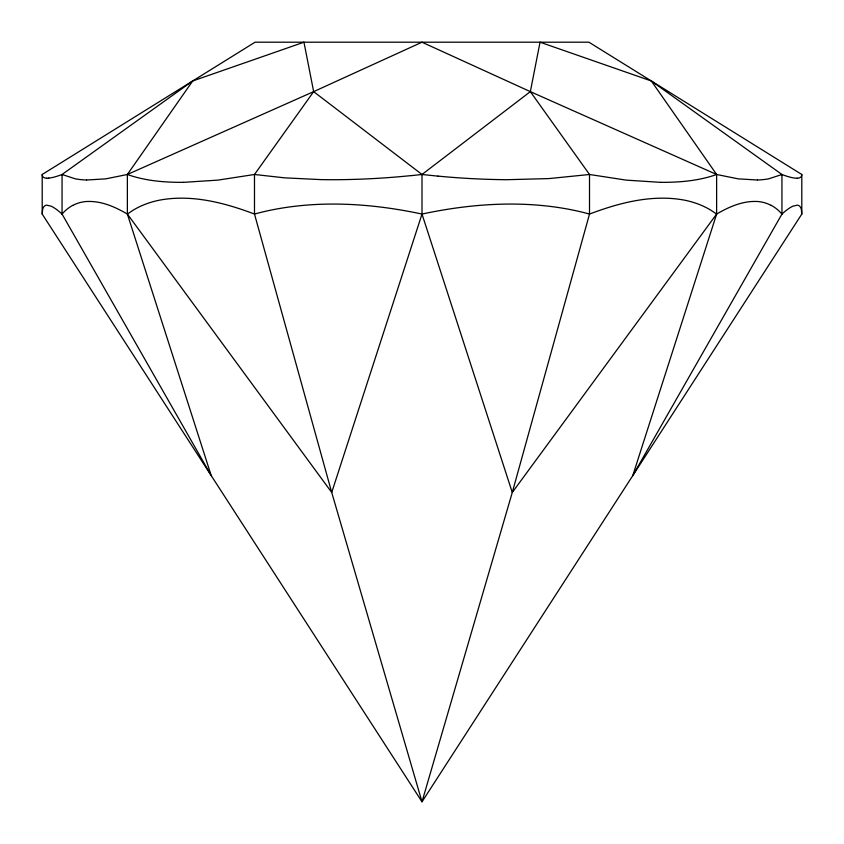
<?xml version="1.0" encoding="UTF-8"?>
<svg xmlns="http://www.w3.org/2000/svg" width="844" height="844" viewBox="0 0 844 844"><rect width="100%" height="100%" fill="white"/><g stroke="black" fill="none" stroke-linecap="round" stroke-linejoin="round"><path stroke-width="1.27" d="M42.2 214.059L42.2 174.486L255.057 42.2L588.943 42.2L801.8 174.486L801.8 214.059L422 801.8L42.2 214.059L42.622 209.628A335.469 35.954 58.7 0 1 46.768 205.166L51.125 206.189A267.411 28.664 58.7 0 1 62.045 214.038M411.344 175.626L422 174.486L530.348 91.637L540.044 42.2L651.304 80.961L781.945 174.486L781.945 214.059L632.757 475.657L716.63 214.059L716.63 174.486L651.304 80.961M192.696 80.961L127.37 174.486L127.37 214.059L211.243 475.657L62.055 214.059L62.055 174.486L192.696 80.961L303.956 42.2L313.651 91.637L422 174.486L422 214.059L331.724 492.463L422 801.8L512.276 492.463L589.513 214.059L589.513 174.486L530.348 91.637L422 42.2L313.651 91.637L127.37 174.486L105.785 178.854L86.816 179.994M313.651 91.637L254.487 174.486L254.487 214.059L331.724 492.463L127.37 214.059C115.195 206.959 101.491 200.809 87.08 201.494M756.92 201.494C742.509 200.809 728.805 206.959 716.63 214.059L512.276 492.463L422 214.059C372.014 203.393 319.697 199.859 269.373 210.441A245.709 209.017 12.1 0 0 254.487 214.059C224.567 202.75 191.894 194.173 159.811 200.102A125.218 91.753 38.4 0 0 133.152 210.177L127.37 214.059M781.945 174.486L768.842 178.791A292.836 75.095 31.2 0 1 757.448 179.994M757.184 179.994L738.215 178.854L716.63 174.486C698.737 180.901 679.515 182.431 660.63 182.346M422 214.059C470.34 203.742 520.79 200.112 569.605 209.428A247.25 210.335 -12.1 0 1 589.513 214.059C619.433 202.75 652.106 194.173 684.189 200.102A125.218 91.753 -38.4 0 1 710.848 210.177L716.63 214.059M48.762 178.105L46.8 178.179M183.433 182.346L217.805 180.131L254.487 174.486L284.713 177.852L321.036 179.614A445.199 290.241 -6.4 0 0 336.83 179.709L337.262 179.709A519.609 338.75 -6.4 0 0 411.344 175.573M797.2 178.179L796.588 178.179A430.904 30.658 34.4 0 1 782.061 174.571M183.37 182.346C164.485 182.431 145.263 180.901 127.37 174.486M660.567 182.346L626.195 180.131L589.513 174.486L549.001 178.58L506.738 179.709A514.545 335.448 6.4 0 1 437.962 176.101M437.962 176.143L422 174.486M530.348 91.637L716.63 174.486M62.055 174.486L75.158 178.791A292.836 75.095 -31.2 0 0 86.552 179.994M801.8 214.059L801.378 209.628A335.469 35.954 -58.7 0 0 797.232 205.166L792.875 206.189A267.411 28.664 -58.7 0 0 781.955 214.038M62.076 214.091A251.301 96.258 54.1 0 1 72.784 205.335M61.992 174.539A422.897 30.089 -34.4 0 1 48.815 178.073M46.705 178.232A547.281 38.929 -34.4 0 1 42.263 174.444M72.943 205.366A198.562 76.065 54.1 0 1 86.795 201.463M801.737 174.444A547.281 38.929 34.4 0 1 797.295 178.232M771.216 205.335A251.301 96.258 -54.1 0 1 781.924 214.091M757.205 201.463A198.562 76.065 -54.1 0 1 771.057 205.366"/></g></svg>
